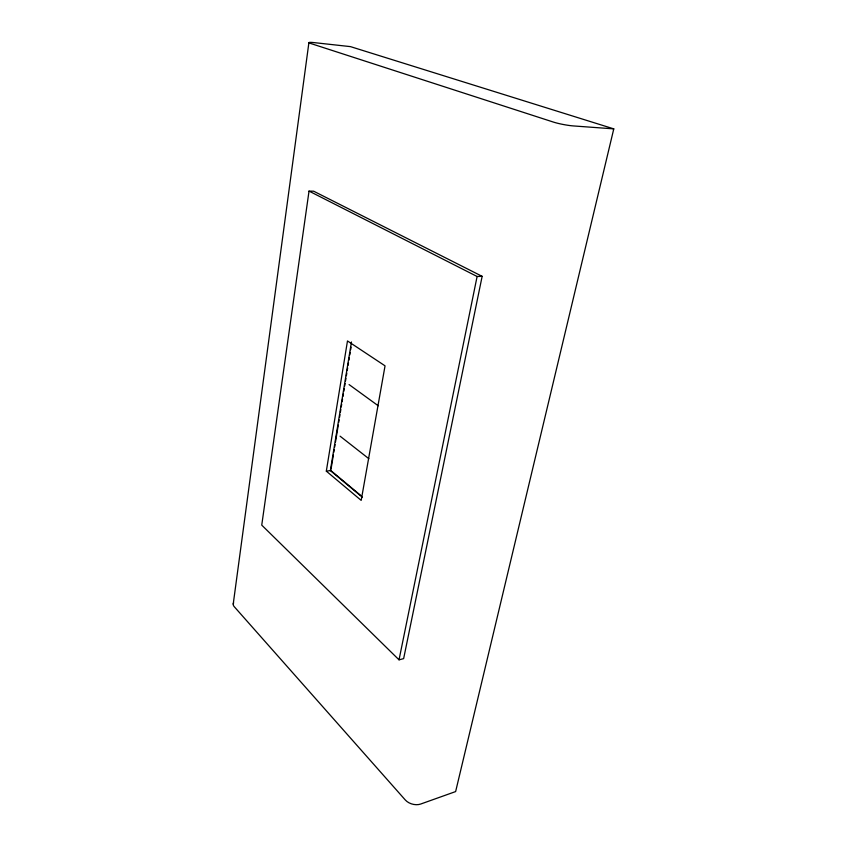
<?xml version="1.0" encoding="UTF-8"?>
<svg xmlns="http://www.w3.org/2000/svg" width="847" height="847" viewBox="0 0 847 847"><rect width="100%" height="100%" fill="white"/><g stroke="black" fill="none" stroke-linecap="round" stroke-linejoin="round"><path stroke-width="1.27" d="M233.221 604.091L308.901 42.636M309.028 191.094L261.744 525.129L399.032 659.834L403.638 658.627L482.144 276.344L313.655 191.2L309.028 191.094L477.105 276.482L482.144 276.344M326.317 471.154L347.482 340.949L385.046 365.84L361.182 500.386L326.317 471.154L330.806 470.53L360.78 495.484M351.463 341.976L330.362 470.583L362.315 497.221M331.029 469.227L333.369 454.934M333.792 452.34L334.226 449.746M334.65 447.142L335.073 444.548M335.507 441.954L338.271 425.067M338.705 422.473L339.128 419.868M339.552 417.275L339.986 414.681M340.409 412.076L340.833 409.482M341.256 406.888L341.69 404.284M342.114 401.69L342.537 399.096M342.971 396.491L343.395 393.897M343.818 391.303L344.242 388.699M344.676 386.105L345.1 383.511M345.523 380.906L345.957 378.313M346.381 375.719L346.804 373.114M347.228 370.52L347.662 367.926M348.085 365.322L348.509 362.728M348.943 360.134L349.366 357.529M349.79 354.935L350.213 352.341M350.647 349.737L351.071 347.143M399.032 659.834L477.105 276.482M613.779 128.871L573.377 125.928A14.378 1.705 10.8 0 1 553.25 122.032L310.457 43.409A11.064 1.016 9.6 0 1 314.163 42.625L350.478 46.627L613.779 128.871L455.633 791.574L420.694 804.036A11.212 7.485 15.8 0 1 405.268 799.949L234.238 606.674A9.084 4.923 6.5 0 1 233.634 602.852M349.07 384.57L378.249 405.777M340.071 436.163L368.847 458.703"/></g></svg>
